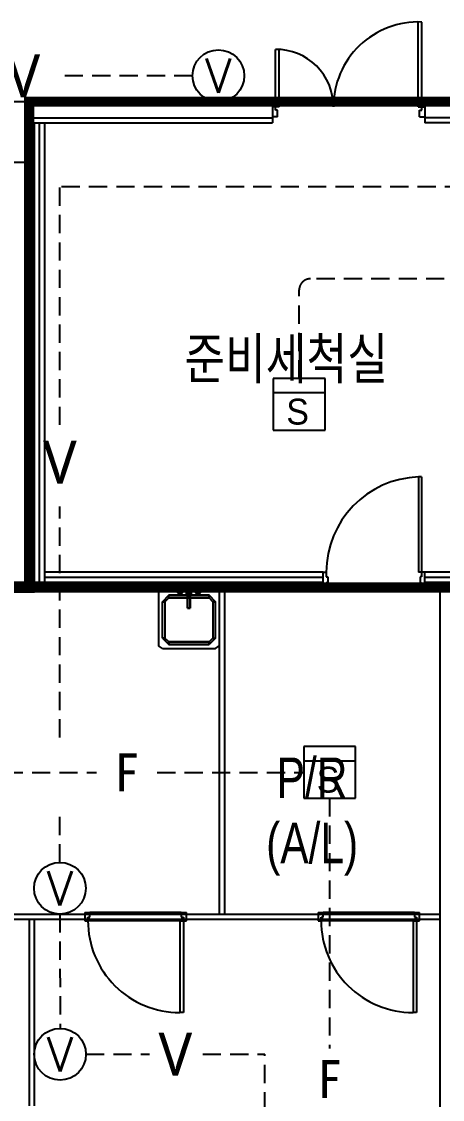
# Model space of a CAD drawing. Header units: millimetres. Extents: x 1710 to 94914, y 1329 to 63037.
# Drawn here: x 66806 to 70956, y 19457 to 30083 of the extents above; entities that cross this region are included whole.
import ezdxf
from ezdxf.enums import TextEntityAlignment as Align

# ---------------------------------------------------------------- set-up
doc = ezdxf.new("R2010")
doc.units = ezdxf.units.MM
doc.header["$LTSCALE"] = 120
doc.linetypes.add('HIDDENX2', pattern=[0.75, 0.5, -0.25])
for name, color, linetype in [('4구역', 131, 'Continuous'), ('5구역', 231, 'Continuous'), ('6구역', 51, 'Continuous'), ('ARCH', 9, 'Continuous'), ('DET', 2, 'Continuous'), ('DET-S', 2, 'Continuous'), ('fire', 2, 'Continuous'), ('fire-l', 4, 'Continuous'), ('STROBE', 1, 'Continuous')]:
    doc.layers.add(name, color=color, linetype=linetype)
doc.styles.add('GHD', font='')
doc.styles.add('ghs', font='')
doc.styles.get("Standard").update_dxf_attribs({"font": 'SIMPLEX.shx'})
doc.styles.add('SUKWOO', font='malgun.ttf')
doc.styles.add('돋움', font='')
doc.styles.get('GHD').set_extended_font_data('Dotum')
doc.styles.get('ghs').set_extended_font_data('Dotum')
doc.styles.get('돋움').set_extended_font_data('DotumChe')

# ---------------------------------------------------------------- blocks, each defined once
blk = doc.blocks.new('e-01')
at = {"layer": 'DET'}
for p, q in [((1.5, 1.5), (-1.5, 1.5)), ((-1.5, 1.5), (-1.5, -1.5)), ((1.5, -1.5), (1.5, 1.5)), ((1.5, 0.66), (-1.5, 0.66))]:
    blk.add_line(p, q, dxfattribs=at)
at = {"layer": 'DET-S'}
blk.add_line((-1.5, -1.5), (1.5, -1.5), dxfattribs=at)
at = {"layer": 'DET', "color": 1, "style": 'ghs'}
blk.add_text('S', height=1.5, dxfattribs=at).set_placement((-0.745, -1.172))
blk = doc.blocks.new('e-07')
at = {"layer": 'fire'}
blk.add_circle((0, 1.5), 1.5, dxfattribs=at)
at = {"layer": 'STROBE'}
blk.add_line((0, 3), (0, 2.99), dxfattribs=at)
at = {"layer": 'fire', "color": 1}
blk.add_text('V', height=2, dxfattribs=at).set_placement((0, 1.5), align=Align.MIDDLE)

msp = doc.modelspace()

# ---------------------------------------------------------------- linework, layer by layer
at = {"layer": '4구역', "linetype": 'Continuous', "const_width": 100, "elevation": 0}
for points in [[(73231.3, 24554.2), (73231.3, 24504.2), (66881.3, 24504.2), (66881.3, 29294.2), (71831.3, 29294.2)], [(71831.3, 29294.2), (66881.3, 29294.2), (66881.3, 24501.6), (73231.3, 24504.2)]]:
    msp.add_lwpolyline(points, dxfattribs=at)
at = {"layer": '5구역', "linetype": 'Continuous', "const_width": 100, "elevation": 0}
msp.add_lwpolyline([(62781.3, 21444.2), (62781.3, 24501.6), (71134.5, 24504.2), (71134.5, 8794.3), (62272.8, 8794.3), (62272.8, 21444.2), (62781.3, 21444.2)], dxfattribs=at)
at = {"layer": '6구역', "linetype": 'Continuous', "const_width": 100, "elevation": 0}
msp.add_lwpolyline([(50928.6, 27153), (53956.4, 27051.3), (56193.4, 27186.9), (57667.4, 27375.3), (59631.3, 27751.8), (59631.3, 21444.2), (62781.3, 21444.2), (62781.3, 24501.6), (66881.3, 24501.6), (66881.3, 29294.2), (71831.3, 29294.2), (71831.3, 31794.2), (66581.3, 31794.2), (66581.3, 39394.2), (62781.3, 39394.2), (62781.3, 44444), (60281.3, 44444), (60281.3, 31994.2), (50381.3, 31994.2)], dxfattribs=at)
at = {"layer": 'ARCH', "color": 9}
for p, q in [((70716.7, 29244.2, 0), (70716.7, 30079.2, 0)), ((70752, 29244.2, 0), (70752, 30078.4, 0)), ((69310.7, 29244.2, 0), (69310.7, 29809.1, 0)), ((69346, 29244.2, 0), (69346, 29808.4, 0)), ((66281.3, 29294.2, 0), (66881.3, 29294.2, 0)), ((66281.3, 29294.2, 0), (66881.3, 29294.2, 0)), ((66881.3, 29294.2, 0), (69281.3, 29294.2, 0)), ((66881.3, 29294.2, 0), (66881.3, 28694.2, 0)), ((66881.3, 29294.2, 0), (66881.3, 28694.2, 0)), ((69281.3, 29294.2, 0), (69281.3, 29084.2, 0)), ((69310.7, 29244.2, 0), (69281.3, 29244.2, 0)), ((69281.3, 29244.2, 0), (69281.3, 29144.2, 0)), ((69281.3, 29244.2, 0), (69281.3, 29144.2, 0)), ((69310.7, 29208.3, 0), (69310.7, 29244.2, 0)), ((69346, 29244.2, 0), (69310.7, 29244.2, 0)), ((70716.7, 29244.2, 0), (70752, 29244.2, 0)), ((70752, 29208.3, 0), (70752, 29244.2, 0)), ((70752, 29244.2, 0), (70781.3, 29244.2, 0)), ((71991.3, 29294.2, 0), (70781.3, 29294.2, 0)), ((70781.3, 29294.2, 0), (70781.3, 29134.2, 0)), ((66881.3, 29134.2, 0), (69281.3, 29134.2, 0)), ((69331.2, 29144.2, 0), (69281.3, 29144.2, 0)), ((69331.2, 29208.3, 0), (69310.7, 29208.3, 0)), ((69331.2, 29144.2, 0), (69331.2, 29208.3, 0)), ((70731.5, 29144.2, 0), (70731.5, 29208.3, 0)), ((70731.5, 29208.3, 0), (70752, 29208.3, 0)), ((70731.5, 29144.2, 0), (70781.3, 29144.2, 0)), ((70781.3, 29134.2, 0), (70781.3, 29084.2, 0)), ((71991.3, 29134.2, 0), (70781.3, 29134.2, 0)), ((66881.3, 29084.2, 0), (69281.3, 29084.2, 0)), ((66881.3, 29084.2, 0), (66881.3, 24554.2, 0)), ((66931.3, 29084.2, 0), (66931.3, 24554.2, 0)), ((66981.3, 29084.2, 0), (66981.3, 24554.2, 0)), ((67031.3, 29084.2, 0), (67031.3, 24554.2, 0)), ((72041.3, 29084.2, 0), (70781.3, 29084.2, 0)), ((66881.3, 28694.2, 0), (66281.3, 28694.2, 0)), ((66881.3, 28694.2, 0), (66281.3, 28694.2, 0)), ((70721.4, 25594.2, 0), (70721.4, 24654.2, 0)), ((70751.3, 25594.2, 0), (70721.4, 25594.2, 0)), ((70721.4, 25594.2, 0), (70721.4, 24654.2, 0)), ((70751.3, 25594.2, 0), (70721.4, 25594.2, 0)), ((70751.3, 25594.2, 0), (70751.3, 24654.2, 0)), ((70751.3, 25594.2, 0), (70751.3, 24654.2, 0)), ((69781.3, 24654.2, 0), (67031.3, 24654.2, 0)), ((69781.3, 24504.2, 0), (69781.3, 24654.2, 0)), ((69781.3, 24654.2, 0), (69811.3, 24654.2, 0)), ((69781.3, 24504.2, 0), (69781.3, 24654.2, 0)), ((69781.3, 24654.2, 0), (69811.3, 24654.2, 0)), ((69811.3, 24654.2, 0), (69811.3, 24609.2, 0)), ((69811.3, 24654.2, 0), (69811.3, 24609.2, 0)), ((70751.3, 24654.2, 0), (70721.4, 24654.2, 0)), ((70751.3, 24654.2, 0), (70721.4, 24654.2, 0)), ((70781.3, 24654.2, 0), (70751.3, 24654.2, 0)), ((70751.3, 24654.2, 0), (70751.3, 24609.2, 0)), ((70781.3, 24654.2, 0), (70751.3, 24654.2, 0)), ((70751.3, 24654.2, 0), (70751.3, 24609.2, 0)), ((73021.3, 24654.2, 0), (70781.3, 24654.2, 0)), ((70781.3, 24504.2, 0), (70781.3, 24654.2, 0)), ((69781.3, 24554.2, 0), (62941.3, 24554.2, 0)), ((69781.3, 24604.2, 0), (67031.3, 24604.2, 0)), ((69811.3, 24609.2, 0), (69826.3, 24609.2, 0)), ((69811.3, 24609.2, 0), (69826.3, 24609.2, 0)), ((69826.3, 24549.2, 0), (69811.3, 24549.2, 0)), ((69811.3, 24549.2, 0), (69811.3, 24504.2, 0)), ((69826.3, 24549.2, 0), (69811.3, 24549.2, 0)), ((69811.3, 24549.2, 0), (69811.3, 24504.2, 0)), ((69826.3, 24609.2, 0), (69826.3, 24549.2, 0)), ((69826.3, 24609.2, 0), (69826.3, 24549.2, 0)), ((70751.3, 24609.2, 0), (70736.3, 24609.2, 0)), ((70736.3, 24609.2, 0), (70736.3, 24549.2, 0)), ((70751.3, 24609.2, 0), (70736.3, 24609.2, 0)), ((70736.3, 24609.2, 0), (70736.3, 24549.2, 0)), ((70736.3, 24549.2, 0), (70751.3, 24549.2, 0)), ((70736.3, 24549.2, 0), (70751.3, 24549.2, 0)), ((70751.3, 24549.2, 0), (70751.3, 24504.2, 0)), ((70751.3, 24549.2, 0), (70751.3, 24504.2, 0)), ((73021.3, 24604.2, 0), (70781.3, 24604.2, 0)), ((73021.3, 24554.2, 0), (70781.3, 24554.2, 0)), ((69781.3, 24504.2, 0), (62991.3, 24504.2, 0)), ((68194.5, 24504.2, 0), (68156.3, 24478.8, 0)), ((68156.3, 24478.8, 0), (68156.3, 23929.7, 0)), ((68718.2, 24504.2, 0), (68194.5, 24504.2, 0)), ((68341.8, 24466, 0), (68342.6, 24472.6, 0)), ((68342.6, 24472.6, 0), (68341.8, 24466, 0)), ((68341.8, 24466, 0), (68342.6, 24472.6, 0)), ((68342.6, 24472.6, 0), (68341.8, 24466, 0)), ((68342.6, 24459.5, 0), (68341.8, 24466, 0)), ((68341.8, 24466, 0), (68342.6, 24459.5, 0)), ((68342.6, 24459.5, 0), (68341.8, 24466, 0)), ((68341.8, 24466, 0), (68342.6, 24459.5, 0)), ((68342.6, 24472.6, 0), (68345.2, 24478.8, 0)), ((68345.2, 24478.8, 0), (68342.6, 24472.6, 0)), ((68342.6, 24472.6, 0), (68345.2, 24478.8, 0)), ((68345.2, 24478.8, 0), (68342.6, 24472.6, 0)), ((68345.2, 24453.3, 0), (68342.6, 24459.5, 0)), ((68342.6, 24459.5, 0), (68345.2, 24453.3, 0)), ((68345.2, 24453.3, 0), (68342.6, 24459.5, 0)), ((68342.6, 24459.5, 0), (68345.2, 24453.3, 0)), ((68345.2, 24478.8, 0), (68349.3, 24484, 0)), ((68349.3, 24484, 0), (68345.2, 24478.8, 0)), ((68345.2, 24478.8, 0), (68349.3, 24484, 0)), ((68349.3, 24484, 0), (68345.2, 24478.8, 0)), ((68349.3, 24448, 0), (68345.2, 24453.3, 0)), ((68345.2, 24453.3, 0), (68349.3, 24448, 0)), ((68349.3, 24448, 0), (68345.2, 24453.3, 0)), ((68345.2, 24453.3, 0), (68349.3, 24448, 0)), ((68349.3, 24484, 0), (68354.5, 24488, 0)), ((68354.5, 24488, 0), (68349.3, 24484, 0)), ((68349.3, 24484, 0), (68354.5, 24488, 0)), ((68354.5, 24488, 0), (68349.3, 24484, 0)), ((68354.5, 24444, 0), (68349.3, 24448, 0)), ((68349.3, 24448, 0), (68354.5, 24444, 0)), ((68354.5, 24444, 0), (68349.3, 24448, 0)), ((68349.3, 24448, 0), (68354.5, 24444, 0)), ((68354.5, 24488, 0), (68360.7, 24490.6, 0)), ((68360.7, 24490.6, 0), (68354.5, 24488, 0)), ((68354.5, 24488, 0), (68360.7, 24490.6, 0)), ((68360.7, 24490.6, 0), (68354.5, 24488, 0)), ((68360.7, 24441.4, 0), (68354.5, 24444, 0)), ((68354.5, 24444, 0), (68360.7, 24441.4, 0)), ((68360.7, 24441.4, 0), (68354.5, 24444, 0)), ((68354.5, 24444, 0), (68360.7, 24441.4, 0)), ((68360.7, 24490.6, 0), (68367.3, 24491.5, 0)), ((68367.3, 24491.5, 0), (68360.7, 24490.6, 0)), ((68360.7, 24490.6, 0), (68367.3, 24491.5, 0)), ((68367.3, 24491.5, 0), (68360.7, 24490.6, 0)), ((68367.3, 24440.6, 0), (68360.7, 24441.4, 0)), ((68360.7, 24441.4, 0), (68367.3, 24440.6, 0)), ((68367.3, 24440.6, 0), (68360.7, 24441.4, 0)), ((68360.7, 24441.4, 0), (68367.3, 24440.6, 0)), ((68367.3, 24491.5, 0), (68373.9, 24490.6, 0)), ((68373.9, 24490.6, 0), (68367.3, 24491.5, 0)), ((68367.3, 24491.5, 0), (68373.9, 24490.6, 0)), ((68373.9, 24490.6, 0), (68367.3, 24491.5, 0)), ((68373.9, 24441.4, 0), (68367.3, 24440.6, 0)), ((68373.9, 24441.4, 0), (68367.3, 24440.6, 0)), ((68367.3, 24440.6, 0), (68373.9, 24441.4, 0)), ((68373.9, 24441.4, 0), (68367.3, 24440.6, 0)), ((68373.9, 24490.6, 0), (68380, 24488, 0)), ((68380, 24488, 0), (68373.9, 24490.6, 0)), ((68373.9, 24490.6, 0), (68380, 24488, 0)), ((68380, 24488, 0), (68373.9, 24490.6, 0)), ((68380, 24444, 0), (68373.9, 24441.4, 0)), ((68373.9, 24441.4, 0), (68380, 24444, 0)), ((68380, 24444, 0), (68373.9, 24441.4, 0)), ((68373.9, 24441.4, 0), (68380, 24444, 0)), ((68380, 24488, 0), (68385.2, 24484, 0)), ((68385.2, 24484, 0), (68380, 24488, 0)), ((68380, 24488, 0), (68385.2, 24484, 0)), ((68385.2, 24484, 0), (68380, 24488, 0)), ((68385.2, 24448, 0), (68380, 24444, 0)), ((68380, 24444, 0), (68385.2, 24448, 0)), ((68385.2, 24448, 0), (68380, 24444, 0)), ((68380, 24444, 0), (68385.2, 24448, 0)), ((68385.2, 24484, 0), (68389.3, 24478.8, 0)), ((68389.3, 24478.8, 0), (68385.2, 24484, 0)), ((68385.2, 24484, 0), (68389.3, 24478.8, 0)), ((68389.3, 24478.8, 0), (68385.2, 24484, 0)), ((68389.3, 24453.3, 0), (68385.2, 24448, 0)), ((68385.2, 24448, 0), (68389.3, 24453.3, 0)), ((68389.3, 24453.3, 0), (68385.2, 24448, 0)), ((68385.2, 24448, 0), (68389.3, 24453.3, 0)), ((68389.3, 24478.8, 0), (68391.9, 24472.6, 0)), ((68391.9, 24472.6, 0), (68389.3, 24478.8, 0)), ((68389.3, 24478.8, 0), (68391.9, 24472.6, 0)), ((68391.9, 24472.6, 0), (68389.3, 24478.8, 0)), ((68391.9, 24459.5, 0), (68389.3, 24453.3, 0)), ((68389.3, 24453.3, 0), (68391.9, 24459.5, 0)), ((68391.9, 24459.5, 0), (68389.3, 24453.3, 0)), ((68389.3, 24453.3, 0), (68391.9, 24459.5, 0)), ((68391.9, 24472.6, 0), (68392.7, 24466, 0)), ((68392.7, 24466, 0), (68391.9, 24472.6, 0)), ((68391.9, 24472.6, 0), (68392.7, 24466, 0)), ((68392.7, 24466, 0), (68391.9, 24472.6, 0)), ((68392.7, 24466, 0), (68391.9, 24459.5, 0)), ((68391.9, 24459.5, 0), (68392.7, 24466, 0)), ((68392.7, 24466, 0), (68391.9, 24459.5, 0)), ((68391.9, 24459.5, 0), (68392.7, 24466, 0)), ((68443.6, 24478.8, 0), (68430.9, 24491.5, 0)), ((68481.8, 24491.5, 0), (68430.9, 24491.5, 0)), ((68430.9, 24491.5, 0), (68430.9, 24427.8, 0)), ((68443.6, 24478.8, 0), (68430.9, 24491.5, 0)), ((68443.6, 24440.6, 0), (68430.9, 24427.8, 0)), ((68430.9, 24427.8, 0), (68443.6, 24440.6, 0)), ((68443.6, 24478.8, 0), (68443.6, 24415.1, 0)), ((68469.1, 24478.8, 0), (68443.6, 24478.8, 0)), ((68443.6, 24478.8, 0), (68443.6, 24440.6, 0)), ((68443.6, 24415.1, 0), (68443.6, 24478.8, 0)), ((68469.1, 24478.8, 0), (68443.6, 24478.8, 0)), ((68443.6, 24440.6, 0), (68443.6, 24402.4, 0)), ((68469.1, 24440.6, 0), (68443.6, 24440.6, 0)), ((68443.6, 24440.6, 0), (68443.6, 24402.4, 0)), ((68469.1, 24440.6, 0), (68443.6, 24440.6, 0)), ((68469.1, 24478.8, 0), (68481.8, 24491.5, 0)), ((68469.1, 24478.8, 0), (68481.8, 24491.5, 0)), ((68469.1, 24415.1, 0), (68469.1, 24478.8, 0)), ((68469.1, 24478.8, 0), (68469.1, 24440.6, 0)), ((68469.1, 24415.1, 0), (68469.1, 24478.8, 0)), ((68469.1, 24402.4, 0), (68469.1, 24440.6, 0)), ((68469.1, 24402.4, 0), (68469.1, 24440.6, 0)), ((68481.8, 24427.8, 0), (68469.1, 24440.6, 0)), ((68469.1, 24440.6, 0), (68481.8, 24427.8, 0)), ((68481.8, 24427.8, 0), (68481.8, 24491.5, 0)), ((68520, 24466, 0), (68520.8, 24472.6, 0)), ((68520.8, 24472.6, 0), (68520, 24466, 0)), ((68520, 24466, 0), (68520.8, 24472.6, 0)), ((68520.8, 24472.6, 0), (68520, 24466, 0)), ((68520.8, 24459.5, 0), (68520, 24466, 0)), ((68520, 24466, 0), (68520.8, 24459.5, 0)), ((68520.8, 24459.5, 0), (68520, 24466, 0)), ((68520, 24466, 0), (68520.8, 24459.5, 0)), ((68520.8, 24472.6, 0), (68523.4, 24478.8, 0)), ((68523.4, 24478.8, 0), (68520.8, 24472.6, 0)), ((68520.8, 24472.6, 0), (68523.4, 24478.8, 0)), ((68523.4, 24478.8, 0), (68520.8, 24472.6, 0)), ((68523.4, 24453.3, 0), (68520.8, 24459.5, 0)), ((68520.8, 24459.5, 0), (68523.4, 24453.3, 0)), ((68523.4, 24453.3, 0), (68520.8, 24459.5, 0)), ((68520.8, 24459.5, 0), (68523.4, 24453.3, 0)), ((68523.4, 24478.8, 0), (68527.5, 24484, 0)), ((68527.5, 24484, 0), (68523.4, 24478.8, 0)), ((68523.4, 24478.8, 0), (68527.5, 24484, 0)), ((68527.5, 24484, 0), (68523.4, 24478.8, 0)), ((68527.5, 24448, 0), (68523.4, 24453.3, 0)), ((68523.4, 24453.3, 0), (68527.5, 24448, 0)), ((68527.5, 24448, 0), (68523.4, 24453.3, 0)), ((68523.4, 24453.3, 0), (68527.5, 24448, 0)), ((68527.5, 24484, 0), (68532.7, 24488, 0)), ((68532.7, 24488, 0), (68527.5, 24484, 0)), ((68527.5, 24484, 0), (68532.7, 24488, 0)), ((68532.7, 24488, 0), (68527.5, 24484, 0)), ((68532.7, 24444, 0), (68527.5, 24448, 0)), ((68527.5, 24448, 0), (68532.7, 24444, 0)), ((68532.7, 24444, 0), (68527.5, 24448, 0)), ((68527.5, 24448, 0), (68532.7, 24444, 0)), ((68532.7, 24488, 0), (68538.8, 24490.6, 0)), ((68538.8, 24490.6, 0), (68532.7, 24488, 0)), ((68532.7, 24488, 0), (68538.8, 24490.6, 0)), ((68538.8, 24490.6, 0), (68532.7, 24488, 0)), ((68538.8, 24441.4, 0), (68532.7, 24444, 0)), ((68532.7, 24444, 0), (68538.8, 24441.4, 0)), ((68538.8, 24441.4, 0), (68532.7, 24444, 0)), ((68532.7, 24444, 0), (68538.8, 24441.4, 0)), ((68538.8, 24490.6, 0), (68545.4, 24491.5, 0)), ((68545.4, 24491.5, 0), (68538.8, 24490.6, 0)), ((68538.8, 24490.6, 0), (68545.4, 24491.5, 0)), ((68545.4, 24491.5, 0), (68538.8, 24490.6, 0)), ((68545.4, 24440.6, 0), (68538.8, 24441.4, 0)), ((68538.8, 24441.4, 0), (68545.4, 24440.6, 0)), ((68545.4, 24440.6, 0), (68538.8, 24441.4, 0)), ((68538.8, 24441.4, 0), (68545.4, 24440.6, 0)), ((68545.4, 24491.5, 0), (68552, 24490.6, 0)), ((68552, 24490.6, 0), (68545.4, 24491.5, 0)), ((68545.4, 24491.5, 0), (68552, 24490.6, 0)), ((68552, 24490.6, 0), (68545.4, 24491.5, 0)), ((68552, 24441.4, 0), (68545.4, 24440.6, 0)), ((68545.4, 24440.6, 0), (68552, 24441.4, 0)), ((68552, 24441.4, 0), (68545.4, 24440.6, 0)), ((68545.4, 24440.6, 0), (68552, 24441.4, 0)), ((68552, 24490.6, 0), (68558.2, 24488, 0)), ((68558.2, 24488, 0), (68552, 24490.6, 0)), ((68552, 24490.6, 0), (68558.2, 24488, 0)), ((68558.2, 24488, 0), (68552, 24490.6, 0)), ((68558.2, 24444, 0), (68552, 24441.4, 0)), ((68552, 24441.4, 0), (68558.2, 24444, 0)), ((68558.2, 24444, 0), (68552, 24441.4, 0)), ((68552, 24441.4, 0), (68558.2, 24444, 0)), ((68558.2, 24488, 0), (68563.4, 24484, 0)), ((68563.4, 24484, 0), (68558.2, 24488, 0)), ((68558.2, 24488, 0), (68563.4, 24484, 0)), ((68563.4, 24484, 0), (68558.2, 24488, 0)), ((68563.4, 24448, 0), (68558.2, 24444, 0)), ((68558.2, 24444, 0), (68563.4, 24448, 0)), ((68563.4, 24448, 0), (68558.2, 24444, 0)), ((68558.2, 24444, 0), (68563.4, 24448, 0)), ((68563.4, 24484, 0), (68567.5, 24478.8, 0)), ((68567.5, 24478.8, 0), (68563.4, 24484, 0)), ((68563.4, 24484, 0), (68567.5, 24478.8, 0)), ((68567.5, 24478.8, 0), (68563.4, 24484, 0)), ((68567.5, 24453.3, 0), (68563.4, 24448, 0)), ((68563.4, 24448, 0), (68567.5, 24453.3, 0)), ((68567.5, 24453.3, 0), (68563.4, 24448, 0)), ((68563.4, 24448, 0), (68567.5, 24453.3, 0)), ((68567.5, 24478.8, 0), (68570, 24472.6, 0)), ((68570, 24472.6, 0), (68567.5, 24478.8, 0)), ((68567.5, 24478.8, 0), (68570, 24472.6, 0)), ((68570, 24472.6, 0), (68567.5, 24478.8, 0)), ((68570, 24459.5, 0), (68567.5, 24453.3, 0)), ((68567.5, 24453.3, 0), (68570, 24459.5, 0)), ((68570, 24459.5, 0), (68567.5, 24453.3, 0)), ((68567.5, 24453.3, 0), (68570, 24459.5, 0)), ((68570, 24472.6, 0), (68570.9, 24466, 0)), ((68570.9, 24466, 0), (68570, 24472.6, 0)), ((68570, 24472.6, 0), (68570.9, 24466, 0)), ((68570.9, 24466, 0), (68570, 24472.6, 0)), ((68570.9, 24466, 0), (68570, 24459.5, 0)), ((68570, 24459.5, 0), (68570.9, 24466, 0)), ((68570.9, 24466, 0), (68570, 24459.5, 0)), ((68570, 24459.5, 0), (68570.9, 24466, 0)), ((68718.2, 24504.2, 0), (68756.3, 24478.8, 0)), ((68756.3, 24504.2, 0), (68756.3, 21284.2, 0)), ((68756.3, 24478.8, 0), (68756.3, 23929.7, 0)), ((68806.3, 24504.2, 0), (68806.3, 21284.2, 0)), ((69811.3, 24504.2, 0), (69781.3, 24504.2, 0)), ((69811.3, 24504.2, 0), (69781.3, 24504.2, 0)), ((70751.3, 24504.2, 0), (70781.3, 24504.2, 0)), ((70981.3, 24504.2, 0), (70781.3, 24504.2, 0)), ((70931.3, 24504.2, 0), (70931.3, 8894.3, 0)), ((68258.1, 24427.8, 0), (68194.5, 24364.2, 0)), ((68194.5, 24364.2, 0), (68258.1, 24427.8, 0)), ((68194.5, 24006, 0), (68194.5, 24364.2, 0)), ((68194.5, 24364.2, 0), (68219.9, 24364.2, 0)), ((68194.5, 24006, 0), (68194.5, 24364.2, 0)), ((68219.9, 24364.2, 0), (68194.5, 24364.2, 0)), ((68219.9, 24364.2, 0), (68258.1, 24402.4, 0)), ((68258.1, 24402.4, 0), (68219.9, 24364.2, 0)), ((68219.9, 24364.2, 0), (68219.9, 24006, 0)), ((68219.9, 24364.2, 0), (68219.9, 24006, 0)), ((68258.1, 24427.8, 0), (68654.6, 24427.8, 0)), ((68654.6, 24427.8, 0), (68258.1, 24427.8, 0)), ((68258.1, 24402.4, 0), (68258.1, 24427.8, 0)), ((68258.1, 24402.4, 0), (68258.1, 24427.8, 0)), ((68654.6, 24402.4, 0), (68258.1, 24402.4, 0)), ((68258.1, 24402.4, 0), (68654.6, 24402.4, 0)), ((68430.9, 24427.8, 0), (68481.8, 24427.8, 0)), ((68443.6, 24300.6, 0), (68443.6, 24415.1, 0)), ((68443.6, 24415.1, 0), (68469.1, 24415.1, 0)), ((68443.6, 24415.1, 0), (68469.1, 24415.1, 0)), ((68443.6, 24402.4, 0), (68443.6, 24415.1, 0)), ((68443.6, 24415.1, 0), (68443.6, 24300.6, 0)), ((68443.6, 24402.4, 0), (68443.6, 24415.1, 0)), ((68443.6, 24300.6, 0), (68443.6, 24402.4, 0)), ((68469.1, 24402.4, 0), (68443.6, 24402.4, 0)), ((68443.6, 24402.4, 0), (68469.1, 24402.4, 0)), ((68443.6, 24300.6, 0), (68443.6, 24402.4, 0)), ((68469.1, 24415.1, 0), (68469.1, 24300.6, 0)), ((68469.1, 24415.1, 0), (68469.1, 24402.4, 0)), ((68469.1, 24402.4, 0), (68469.1, 24415.1, 0)), ((68469.1, 24415.1, 0), (68469.1, 24300.6, 0)), ((68469.1, 24402.4, 0), (68469.1, 24300.6, 0)), ((68469.1, 24300.6, 0), (68469.1, 24402.4, 0)), ((68654.6, 24427.8, 0), (68718.2, 24364.2, 0)), ((68654.6, 24402.4, 0), (68654.6, 24427.8, 0)), ((68718.2, 24364.2, 0), (68654.6, 24427.8, 0)), ((68654.6, 24402.4, 0), (68654.6, 24427.8, 0)), ((68692.8, 24364.2, 0), (68654.6, 24402.4, 0)), ((68654.6, 24402.4, 0), (68692.8, 24364.2, 0)), ((68692.8, 24364.2, 0), (68692.8, 24006, 0)), ((68692.8, 24364.2, 0), (68692.8, 24006, 0)), ((68718.2, 24364.2, 0), (68692.8, 24364.2, 0)), ((68692.8, 24364.2, 0), (68718.2, 24364.2, 0)), ((68718.2, 24006, 0), (68718.2, 24364.2, 0)), ((68718.2, 24006, 0), (68718.2, 24364.2, 0)), ((68469.1, 24300.6, 0), (68443.6, 24300.6, 0)), ((68469.1, 24300.6, 0), (68443.6, 24300.6, 0)), ((68443.6, 24300.6, 0), (68469.1, 24300.6, 0)), ((68469.1, 24300.6, 0), (68443.6, 24300.6, 0)), ((68194.5, 23904.2, 0), (68156.3, 23929.7, 0)), ((68194.5, 24006, 0), (68258.1, 23942.4, 0)), ((68219.9, 24006, 0), (68194.5, 24006, 0)), ((68194.5, 24006, 0), (68258.1, 23942.4, 0)), ((68219.9, 24006, 0), (68194.5, 24006, 0)), ((68219.9, 24006, 0), (68258.1, 23967.9, 0)), ((68258.1, 23967.9, 0), (68219.9, 24006, 0)), ((68258.1, 23967.9, 0), (68654.6, 23967.9, 0)), ((68654.6, 23967.9, 0), (68258.1, 23967.9, 0)), ((68258.1, 23942.4, 0), (68258.1, 23967.9, 0)), ((68258.1, 23967.9, 0), (68258.1, 23942.4, 0)), ((68654.6, 23942.4, 0), (68258.1, 23942.4, 0)), ((68258.1, 23942.4, 0), (68654.6, 23942.4, 0)), ((68718.2, 24006, 0), (68654.6, 23942.4, 0)), ((68692.8, 24006, 0), (68654.6, 23967.9, 0)), ((68718.2, 24006, 0), (68654.6, 23942.4, 0)), ((68654.6, 23967.9, 0), (68692.8, 24006, 0)), ((68654.6, 23942.4, 0), (68654.6, 23967.9, 0)), ((68654.6, 23967.9, 0), (68654.6, 23942.4, 0)), ((68692.8, 24006, 0), (68718.2, 24006, 0)), ((68692.8, 24006, 0), (68718.2, 24006, 0)), ((68718.2, 23904.2, 0), (68756.3, 23929.7, 0)), ((68194.5, 23904.2, 0), (68718.2, 23904.2, 0)), ((62941.3, 21284.2, 0), (70931.3, 21284.2, 0)), ((67431.3, 21299.2, 0), (67431.3, 21219.2, 0)), ((67431.3, 21299.2, 0), (67481.2, 21299.2, 0)), ((67431.3, 21284.2, 0), (67431.3, 21234.2, 0)), ((67460.7, 21255.1, 0), (67481.2, 21255.1, 0)), ((67460.7, 21219.2, 0), (67460.7, 21255.1, 0)), ((67460.7, 21255.1, 0), (67481.2, 21255.1, 0)), ((67481.2, 21255.1, 0), (67481.2, 21299.2, 0)), ((68381.5, 21299.2, 0), (67481.2, 21299.2, 0)), ((68381.5, 21299.2, 0), (68381.5, 21255.1, 0)), ((68381.5, 21299.2, 0), (68431.3, 21299.2, 0)), ((68381.5, 21255.1, 0), (68402, 21255.1, 0)), ((68402, 21255.1, 0), (68402, 21219.2, 0)), ((68431.3, 21219.2, 0), (68431.3, 21299.2, 0)), ((68431.3, 21234.2, 0), (68431.3, 21284.2, 0)), ((68431.3, 21234.2, 0), (68431.3, 21284.2, 0)), ((69731.3, 21299.2, 0), (69731.3, 21219.2, 0)), ((69731.3, 21299.2, 0), (69781.2, 21299.2, 0)), ((69731.3, 21284.2, 0), (69731.3, 21234.2, 0)), ((69760.7, 21255.1, 0), (69781.2, 21255.1, 0)), ((69760.7, 21219.2, 0), (69760.7, 21255.1, 0)), ((69760.7, 21255.1, 0), (69781.2, 21255.1, 0)), ((69781.2, 21255.1, 0), (69781.2, 21299.2, 0)), ((70681.5, 21299.2, 0), (69781.2, 21299.2, 0)), ((70681.5, 21299.2, 0), (70681.5, 21255.1, 0)), ((70681.5, 21299.2, 0), (70731.3, 21299.2, 0)), ((70681.5, 21255.1, 0), (70702, 21255.1, 0)), ((70702, 21255.1, 0), (70702, 21219.2, 0)), ((70731.3, 21219.2, 0), (70731.3, 21299.2, 0)), ((70731.3, 21234.2, 0), (70731.3, 21284.2, 0)), ((70731.3, 21234.2, 0), (70731.3, 21284.2, 0)), ((62341.3, 21234.2, 0), (70931.3, 21234.2, 0)), ((66881.3, 21234.2, 0), (66881.3, 20594.2, 0)), ((66881.3, 21234.2, 0), (66881.3, 19394.2, 0)), ((66931.3, 21234.2, 0), (66931.3, 19394.2, 0)), ((67431.3, 21219.2, 0), (67460.7, 21219.2, 0)), ((68366.7, 21219.2, 0), (67460.7, 21219.2, 0)), ((68366.7, 21219.2, 0), (68366.7, 20314, 0)), ((68366.7, 21219.2, 0), (68402, 21219.2, 0)), ((68402, 21219.2, 0), (68431.3, 21219.2, 0)), ((68402, 21219.2, 0), (68402, 20314, 0)), ((69731.3, 21219.2, 0), (69760.7, 21219.2, 0)), ((70666.7, 21219.2, 0), (69760.7, 21219.2, 0)), ((70666.7, 21219.2, 0), (70666.7, 20314, 0)), ((70666.7, 21219.2, 0), (70702, 21219.2, 0)), ((70702, 21219.2, 0), (70731.3, 21219.2, 0)), ((70702, 21219.2, 0), (70702, 20314, 0)), ((68402, 20314, 0), (68366.7, 20314, 0)), ((70702, 20314, 0), (70666.7, 20314, 0))]:
    msp.add_line(p, q, dxfattribs=at)
for centre, radius, start, end in [((70716.7, 29244.2, 0), 835, 87.58091, 180), ((69316.7, 29244.2, 0), 565, 0, 90.60846), ((70751.3, 24654.2, 0), 940, 91.8271, 180), ((68365.4, 21218.6, 0), 904.7, 179.96385, 270.08492), ((70665.4, 21218.6, 0), 904.7, 179.96385, 270.08492)]:
    msp.add_arc(centre, radius, start, end, dxfattribs=at)
at = {"layer": 'fire-l', "color": 3, "linetype": 'HIDDENX2', "ltscale": 3}
for p, q in [((68492.1, 29549.2, 0), (67150.3, 29549.2, 0)), ((67184.5, 26106.8, 0), (67184.5, 28452.7, 0)), ((72511.3, 28452.7, 0), (67184.5, 28452.7, 0)), ((67184.5, 23025.7, 0), (67184.5, 25302.7, 0)), ((67184.5, 21794.2, 0), (67184.5, 22302.7, 0)), ((67184.5, 21284.2, 0), (67186.3, 20157.7, 0)), ((67441.3, 19902.7, 0), (68067.1, 19902.7, 0)), ((68592.5, 19902.7, 0), (69204.1, 19902.7, 0)), ((69204.1, 18807.5, 0), (69204.1, 19902.7, 0))]:
    msp.add_line(p, q, dxfattribs=at)
at = {"layer": 'fire-l', "linetype": 'HIDDENX2', "ltscale": 3}
for p, q in [((71784.9, 27547.4, 0), (69653.8, 27547.4, 0)), ((69543.7, 26564.7, 0), (69543.7, 27437.4, 0))]:
    msp.add_line(p, q, dxfattribs=at)
at = {"layer": 'fire-l', "linetype": 'HIDDENX2', "ltscale": 3, "elevation": 0}
for points in [[(66099.6, 22681.3), (66099.6, 22681.3), (67544.3, 22681.3)], [(68144.3, 22681.3), (69589, 22681.3)], [(69844, 22426.3), (69844, 19957.9)]]:
    msp.add_lwpolyline(points, dxfattribs=at)
at = {"layer": 'fire-l', "linetype": 'HIDDENX2', "ltscale": 3}
msp.add_arc((69653.8, 27437.4, 0), 110, 90, 180, dxfattribs=at)

# ---------------------------------------------------------------- block references
at = {"layer": 'fire-l', "xscale": 170, "yscale": 170, "zscale": 170}
for name, p in [('e-07', (68747.1, 29294.2, 0)), ('e-01', (69543.7, 26309.7, 0)), ('e-01', (69844, 22681.3, 0)), ('e-07', (67184.5, 21284.2, 0)), ('e-07', (67186.3, 19647.7, 0))]:
    msp.add_blockref(name, p, dxfattribs=at)

# ---------------------------------------------------------------- texts
at = {"layer": 'ARCH', "color": 9, "style": 'GHD', "width": 0.8}
for s, p in [('준비세척실', (68411.5, 26560.4, 0)), ('P/R', (69321.5, 22428, 0)), ('(A/L)', (69217.9, 21785.3, 0))]:
    msp.add_text(s, height=400, dxfattribs=at).set_placement(p)
at = {"layer": 'fire', "linetype": 'HIDDENX2', "ltscale": 2, "style": '돋움'}
for p in [(67844.3, 22681.3, 0), (69844, 19657.9, 0)]:
    msp.add_text('F', height=375, dxfattribs=at).set_placement(p, align=Align.MIDDLE)
at = {"layer": 'STROBE', "style": 'SUKWOO'}
for p in [(66824.6, 29549.2, 0), (67184.5, 25739.2, 0), (68322.7, 19902.7, 0)]:
    msp.add_text('V', height=425, dxfattribs=at).set_placement(p, align=Align.MIDDLE)

doc.saveas('drawing.dxf')
